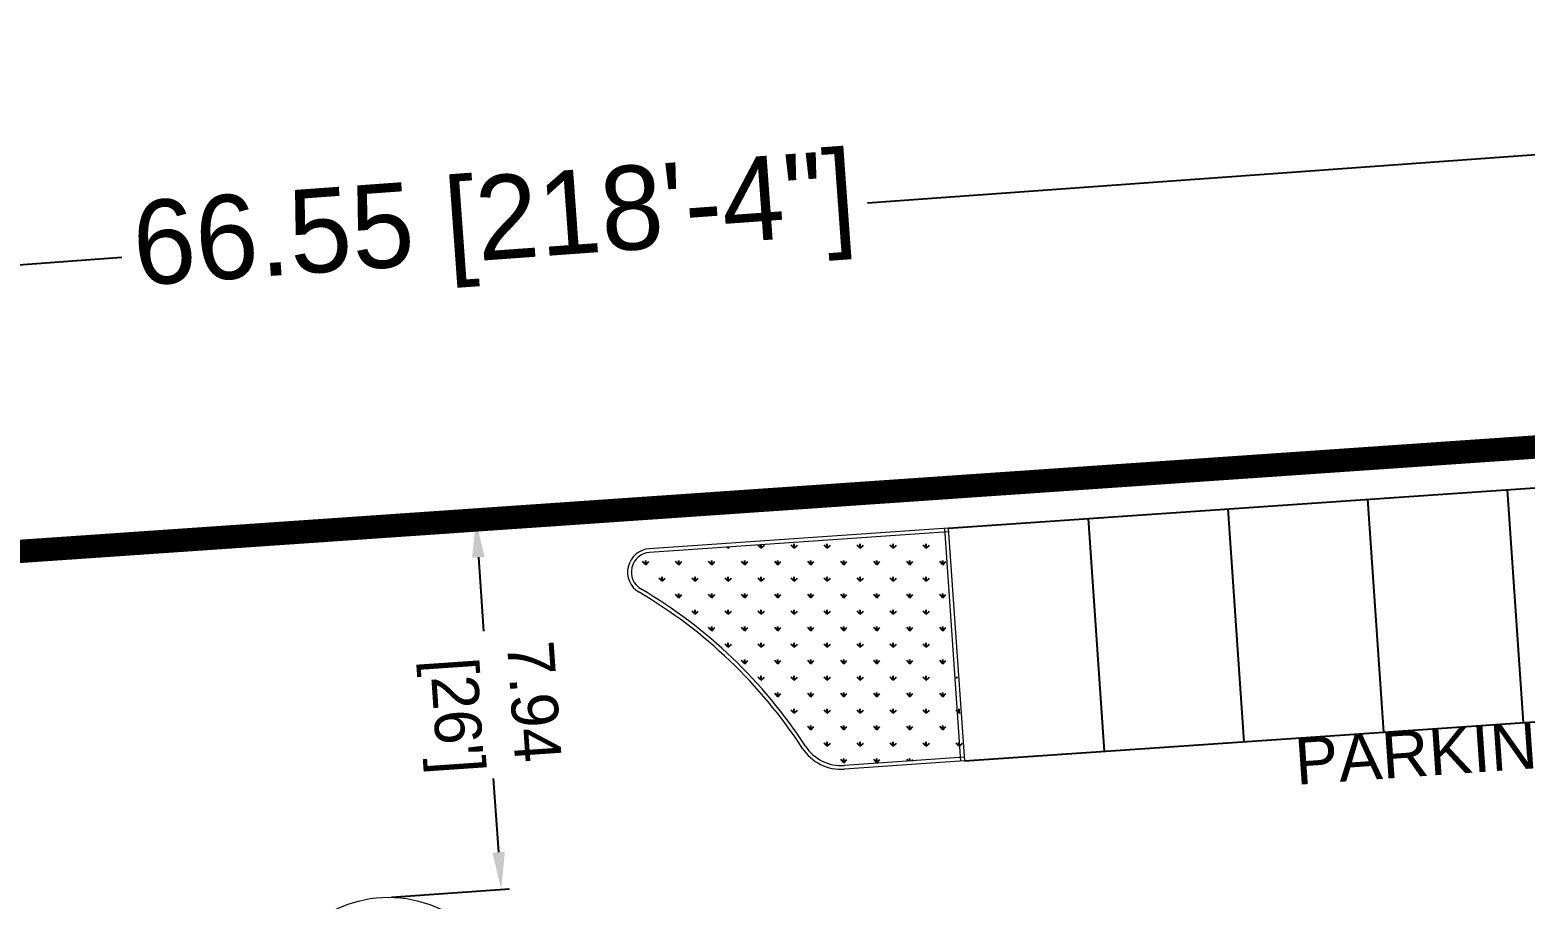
# Model space of a CAD drawing. Extents: x 1465 to 2206, y 779 to 1116.
# Drawn here: x 1610.68 to 1642.71, y 963.34 to 981.96 of the extents above; entities that cross this region are included whole.
import ezdxf

# ---------------------------------------------------------------- set-up
doc = ezdxf.new("R2010")
doc.units = 0
doc.header["$LTSCALE"] = 40
doc.header["$MEASUREMENT"] = 0
doc.header["$PDMODE"] = 32
doc.header["$PDSIZE"] = 0.02
doc.layers.get('Defpoints').update_dxf_attribs({"linetype": 'CONTINUOUS'})
for name, color, linetype in [('BL', 1, 'CONTINUOUS'), ('Dim', 251, 'CONTINUOUS'), ('Hatch', 251, 'CONTINUOUS'), ('Text', 7, 'CONTINUOUS'), ('title', 244, 'CONTINUOUS')]:
    doc.layers.add(name, color=color, linetype=linetype)
doc.layers.add('Railing', color=22, linetype='CONTINUOUS', lineweight=13)
doc.styles.add('Tabrej', font='GOTHIC.TTF')
doc.styles.add('Tabrej.', font='GOTHIC.TTF', dxfattribs={"height": 1})
doc.dimstyles.new('Tabrej', dxfattribs={"dimtxt": 1.8, "dimasz": 1.199999999999999, "dimexe": 0.18, "dimexo": 0.0625, "dimgap": 0.09, "dimtad": 0, "dimzin": 0, "dimdsep": 46, "dimtxsty": 'Tabrej', "dimcen": 0.09, "dimclrd": 256, "dimclre": 256, "dimclrt": 7, "dimadec": 0, "dimazin": 0, "dimtfac": 1, "dimtofl": 0, "dimtmove": 0, "dimatfit": 3, "dimfxl": 0, "dimtolj": 1, "dimtzin": 0, "dimlwd": -1, "dimlwe": -1, "dimarcsym": 0})

# ---------------------------------------------------------------- blocks, each defined once
blk = doc.blocks.new('*D34')
at = {"layer": 'Defpoints', "color": 0, "transparency": 16777216}
for p in [(1653.821891701722, 980.078419934781), (1654.259273446599, 974.0512585406822), (1587.88782737572, 969.2347857445653)]:
    blk.add_point(p, dxfattribs=at)
at = {"layer": 'Dim', "transparency": 16777216}
for p, q in [((1654.254749814124, 974.1135946197154), (1653.808863640193, 980.2579478423964)), ((1652.625038984285, 979.991566191255), (1628.623451927907, 978.2498082823311)), ((1588.647298348279, 975.3488008821903), (1612.648885404657, 977.0905587911142)), ((1587.883303743245, 969.2971218235986), (1587.437417569314, 975.4414750462796))]:
    blk.add_line(p, q, dxfattribs=at)
for points in [[(1652.610563360364, 980.1910416441611), (1652.639514608206, 979.7920907383487), (1653.821891701722, 980.078419934781)], [(1588.632822724358, 975.5482763350965), (1588.661773972201, 975.1493254292841), (1587.450445630843, 975.2619471386641)]]:
    blk.add_solid(points, dxfattribs=at)
at = {"layer": 'Dim', "color": 7, "transparency": 16777216, "insert": (1620.636168666282, 977.6701835367226), "char_height": 1.8, "attachment_point": 5, "rotation": 4.1505900505690265, "style": 'Tabrej'}
blk.add_mtext('\\A1;66.55 [218\'-4"]', dxfattribs=at)
blk = doc.blocks.new('*D44')
at = {"layer": 'Defpoints', "color": 0, "transparency": 16777216}
for p in [(1620.23067793474, 971.462716597319), (1617.815208247118, 971.2963274464578), (1618.360561872289, 963.3794341645497)]:
    blk.add_point(p, dxfattribs=at)
at = {"layer": 'Dim', "transparency": 16777216}
for p, q in [((1617.877560487889, 971.3006225682095), (1620.41025238816, 971.4750865479641)), ((1620.285655493163, 970.6646079154531), (1620.394624105161, 969.0827116330202)), ((1620.721054001488, 964.3439319972767), (1620.612085389489, 965.9258282797094)), ((1618.42291411306, 963.3837292863014), (1620.955606013331, 963.558193266056))]:
    blk.add_line(p, q, dxfattribs=at)
for points in [[(1620.418673606807, 970.6737708418569), (1620.152637379518, 970.6554449890492), (1620.23067793474, 971.462716597319)], [(1620.854072115132, 964.3530949236806), (1620.588035887843, 964.3347690708729), (1620.776031559911, 963.5458233154109)]]:
    blk.add_solid(points, dxfattribs=at)
at = {"layer": 'Dim', "color": 7, "transparency": 16777216, "insert": (1620.503354747325, 967.504269956365), "char_height": 1, "attachment_point": 5, "rotation": 273.9405834454113, "style": 'Tabrej'}
blk.add_mtext("\\A1;7.94\\P [26']", dxfattribs=at)

msp = doc.modelspace()

# ---------------------------------------------------------------- hatches: boundary and pattern name
at = {"layer": 'Hatch'}
h = msp.add_hatch(dxfattribs=at)
h.set_pattern_fill('GRASS', color=3, scale=0.5)
h.set_pattern_definition([(90, (0, 0), (-0.3535533904999999, 0.3535533904999999), [0.09375, -0.6133567815]), (45, (0, 0), (-0.3535533905932737, 0.3535533905932738), [0.09375, -0.40625]), (135, (0, 0), (-0.3535533905932738, -0.3535533905932737), [0.09375, -0.40625])])
edge = h.paths.add_edge_path()
edge.add_line((1630.358363580833, 971.2077152817627), (1623.953180587449, 970.766495520306))
edge.add_arc((1623.982043805622, 970.3474884623264), 0.4200000000000001, 93.94058344542377, 239.5122611371114)
edge.add_arc((1618.360561872289, 960.7994341645496), 10.66, 33.08248611276916, 59.5122611371168)
edge.add_arc((1628.063277203625, 967.1203292909697), 0.92, 213.0824861127691, 273.9405834453965)
edge.add_line((1630.690977809292, 966.3791577564737), (1628.126501395812, 966.202504306824))
edge.add_line((1630.273054956804, 971.2820283941071), (1630.616664696948, 966.2938491324447))

# ---------------------------------------------------------------- linework, layer by layer
at = {"layer": 'BL', "const_width": 0.5}
msp.add_lwpolyline([(1662.351727375719, 862.5364857445658), (1570.534327375719, 855.7525857445657), (1567.32802737572, 906.8503857445655), (1575.222427375719, 907.2766857445656), (1570.457827375719, 968.3715857445658), (1568.730827375719, 986.121985744566), (1584.797427375719, 990.7214857445656), (1587.88782737572, 969.2347857445656), (1654.276927375719, 973.8079857445656), (1662.351727375719, 862.5364857445658)], dxfattribs=at)
at = {"layer": 'Railing'}
for p, q in [((1630.35286582499, 971.2875261499494), (1623.947682831607, 970.8463063884924)), ((1630.358363580833, 971.2077152817627), (1623.953180587449, 970.766495520306)), ((1630.273054956804, 971.2820283941071), (1630.616664696948, 966.2938491324447)), ((1630.35286582499, 971.2875261499494), (1630.696475565135, 966.2993468882872)), ((1630.690977809292, 966.3791577564737), (1628.126501395812, 966.202504306824)), ((1630.696475565135, 966.2993468882872), (1628.131999151654, 966.1226934386377))]:
    msp.add_line(p, q, dxfattribs=at)
msp.add_circle((1618.360561872289, 960.7994341645496), 2.58, dxfattribs=at)
for centre, radius, start, end in [((1623.982043805622, 970.3474884623264), 0.5, 93.94058344542377, 239.5122611371114), ((1623.982043805622, 970.3474884623264), 0.4200000000000001, 93.94058344542377, 239.5122611371114), ((1618.360561872289, 960.7994341645496), 10.58, 33.08248611276916, 59.5122611371168), ((1618.360561872289, 960.7994341645496), 10.66, 33.08248611276916, 59.5122611371168), ((1628.063277203625, 967.1203292909697), 1, 213.0824861127691, 273.9405834453965), ((1628.063277203625, 967.1203292909697), 0.92, 213.0824861127691, 273.9405834453965)]:
    msp.add_arc(centre, radius, start, end, dxfattribs=at)
at = {"layer": 'title'}
for p, q in [((1630.35286582499, 971.2875261499494), (1651.303218723972, 972.7306870585567)), ((1642.32449605298, 972.1121895262963), (1642.668105793125, 967.124010264634)), ((1639.331588495982, 971.9060236822096), (1639.675198236127, 966.9178444205472)), ((1633.345773381988, 971.493691994036), (1633.689383122131, 966.5055127323736)), ((1636.338680938985, 971.6998578381227), (1636.682290679129, 966.7116785764604)), ((1630.696475565135, 966.2993468882872), (1651.646828464117, 967.7425077968944))]:
    msp.add_line(p, q, dxfattribs=at)
msp.add_arc((1618.360561872289, 960.7994341645496), 10.58, 87.3250991123295, 100.556067778486, dxfattribs=at)

# ---------------------------------------------------------------- texts
at = {"layer": 'Text', "insert": (1637.740356609147, 966.784563238418), "char_height": 0.9999999999999998, "attachment_point": 1, "rotation": 3.9760451961989167, "style": 'Tabrej.'}
msp.add_mtext_dynamic_manual_height_columns('{\\fArial|b0|i0|c0|p34;PARKING}', width=59.94065507862706, gutter_width=5, heights=[0], dxfattribs=at)

# ---------------------------------------------------------------- dimensions: what is measured, and where the dimension line sits
at = {"layer": 'Dim'}
dim = msp.add_aligned_dim(p1=(1587.88782737572, 969.2347857445656), p2=(1654.259273446599, 974.0512585406824), distance=6.0430106123739415, dimstyle='Tabrej', dxfattribs=at)
dim.commit()
dim.dimension.update_dxf_attribs({"geometry": '*D34', "text_midpoint": (1620.636168666282, 977.6701835367226)})
dim = msp.add_aligned_dim(p1=(1618.360561872289, 963.3794341645496), p2=(1617.815208247118, 971.2963274464577), distance=-2.421193747171964, text='<>\\P[]', dimstyle='Tabrej', override={"dimtxt": 1, "dimasz": 0.8}, dxfattribs=at)
dim.commit()
dim.dimension.update_dxf_attribs({"geometry": '*D44', "text_midpoint": (1620.503354747325, 967.504269956365)})

doc.saveas('drawing.dxf')
